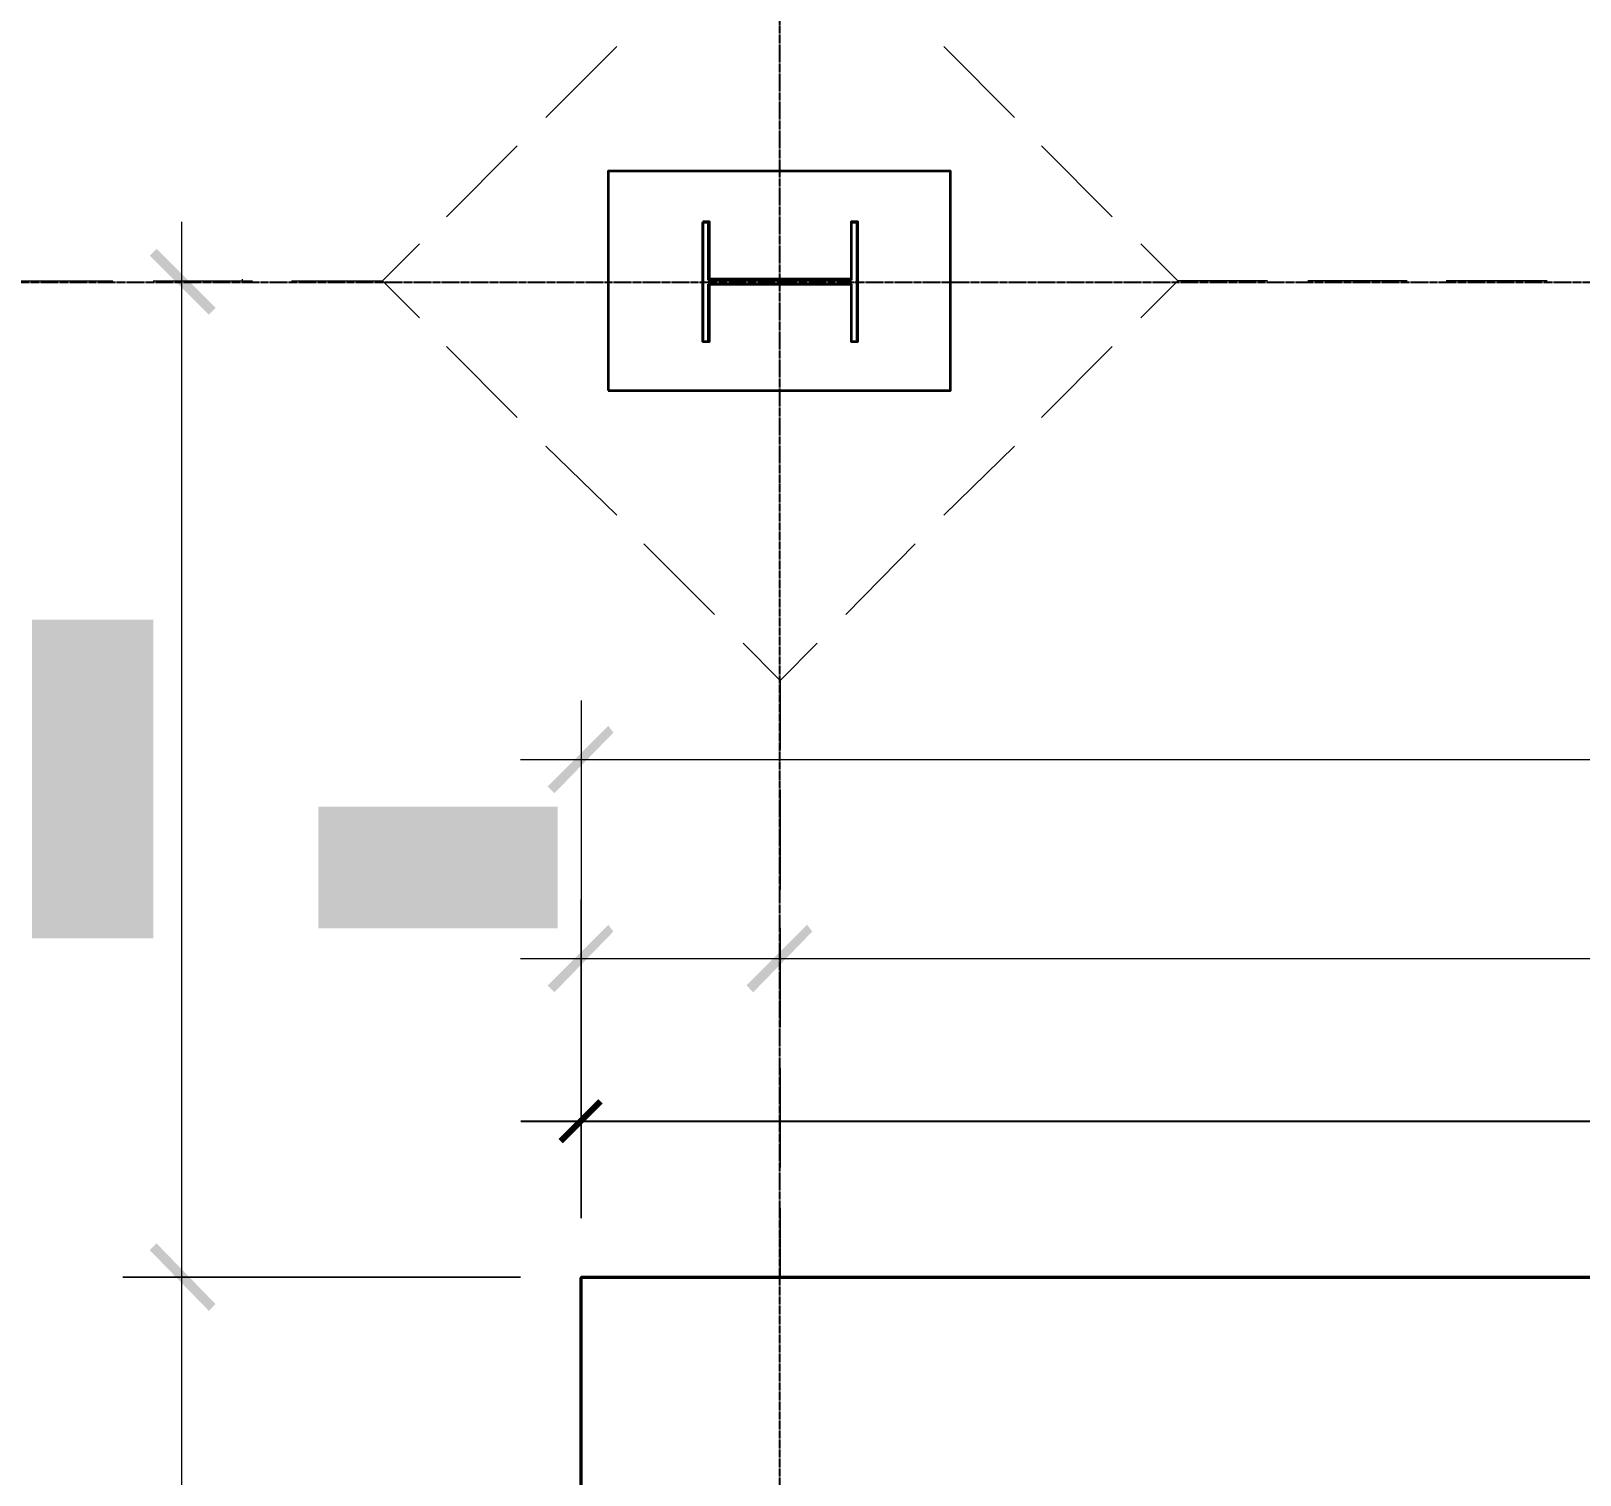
# Model space of a CAD drawing. Header units: millimetres. Extents: x -383313 to -161684, y -117025 to 99224.
# Drawn here: x -342395 to -338504, y -20578 to -16952 of the extents above; entities that cross this region are included whole.
import ezdxf

# ---------------------------------------------------------------- set-up
doc = ezdxf.new("R2010")
doc.units = ezdxf.units.MM
doc.header["$MEASUREMENT"] = 0
doc.linetypes.add('PS-GOST2.303 5', pattern=[24, 20, -1.5, 1, -1.5])
doc.layers.get('Defpoints').update_dxf_attribs({"color": 31})
for name, color, linetype in [('001__КОНСТРУКТИВ__Колонны', 14, 'Continuous'), ('001__КОНСТРУКТИВ__размеры внутр.', 7, 'Continuous'), ('PDF_Geometry', 7, 'Continuous'), ('PDF_Solid Fills', 7, 'Continuous'), ('PS_Оси', 5, 'PS-GOST2.303 5')]:
    doc.layers.add(name, color=color, linetype=linetype)
doc.styles.add('PSTUDIO', font='arial.ttf')
doc.dimstyles.new('PS_TICK', dxfattribs={"dimscale": 100, "dimtxt": 2.5, "dimasz": 1, "dimexe": 2, "dimexo": 2, "dimgap": 1, "dimtad": 1, "dimdec": 0, "dimzin": 0, "dimdsep": 46, "dimtxsty": 'PSTUDIO', "dimblk": 'ARCHTICK', "dimcen": 2, "dimdle": 1.5, "dimse1": 1, "dimse2": 1, "dimadec": 0, "dimazin": 0, "dimtfac": 1, "dimtdec": 0, "dimtix": 1, "dimtmove": 1, "dimatfit": 3, "dimldrblk": 'ARCHTICK', "dimfxl": 1, "dimtolj": 1, "dimtzin": 0, "dimarcsym": 0})

# ---------------------------------------------------------------- blocks, each defined once
blk = doc.blocks.new('_ArchTick')
at = {"color": 0, "linetype": 'ByBlock', "const_width": 0.15}
blk.add_lwpolyline([(-0.5, -0.5), (0.5, 0.5)], dxfattribs=at)
blk = doc.blocks.new('*D264')
at = {"layer": '001__КОНСТРУКТИВ__размеры внутр.', "color": 0, "lineweight": -2, "ltscale": 100, "transparency": 16777216}
blk.add_arc((-340355, -23582.1), 2419.2, 151.493, 180, dxfattribs=at)
at = {"layer": 'Defpoints', "color": 0, "ltscale": 100, "transparency": 16777216}
for p in [(-360678.8, -12544), (-342718.7, -22298.4), (-342642.4, -22794.3), (-343474.2, -23582.1), (-340514.1, -23582.1)]:
    blk.add_point(p, dxfattribs=at)
at = {"layer": '001__КОНСТРУКТИВ__размеры внутр.', "color": 0, "lineweight": -2, "ltscale": 100, "transparency": 16777216, "xscale": 100, "yscale": 100, "zscale": 100}
for p, rotation in [((-342481, -22427.5), 61.49301017023286), ((-342774.3, -23582.1), 269.9999999999997)]:
    blk.add_blockref('_ArchTick', p, dxfattribs=dict(at, rotation=rotation))
at = {"layer": '001__КОНСТРУКТИВ__размеры внутр.', "color": 0, "lineweight": 0, "ltscale": 100, "transparency": 16777216, "insert": (-342920.4, -22930.4), "char_height": 250, "attachment_point": 5, "rotation": 75.7465, "style": 'PSTUDIO'}
blk.add_mtext('\\A1;29°', dxfattribs=at)
blk = doc.blocks.new('*D278')
at = {"layer": '001__КОНСТРУКТИВ__размеры внутр.', "color": 0, "lineweight": -2, "ltscale": 100, "transparency": 16777216}
blk.add_line((-341164.1, -19689.5), (-334864.1, -19689.5), dxfattribs=at)
at = {"layer": 'Defpoints', "color": 0, "ltscale": 100, "transparency": 16777216}
for p in [(-335014.1, -19689.5), (-341014.1, -20159.4), (-335014.1, -20159.4)]:
    blk.add_point(p, dxfattribs=at)
at = {"layer": '001__КОНСТРУКТИВ__размеры внутр.', "color": 0, "lineweight": -2, "ltscale": 100, "transparency": 16777216, "xscale": 100, "yscale": 100, "zscale": 100, "rotation": 180}
blk.add_blockref('_ArchTick', (-341014.1, -19689.5), dxfattribs=at)
at = {"layer": '001__КОНСТРУКТИВ__размеры внутр.', "color": 0, "lineweight": -2, "ltscale": 100, "transparency": 16777216, "xscale": 100, "yscale": 100, "zscale": 100}
blk.add_blockref('_ArchTick', (-335014.1, -19689.5), dxfattribs=at)
at = {"layer": '001__КОНСТРУКТИВ__размеры внутр.', "color": 0, "ltscale": 100, "transparency": 16777216, "insert": (-338014.1, -19461.8), "char_height": 250, "attachment_point": 5, "style": 'PSTUDIO'}
blk.add_mtext('\\A1;6000', dxfattribs=at)
blk = doc.blocks.new('A$Cf5759c35')
at = {"layer": 'PDF_Solid Fills'}
for points in [[(16095, -270.9), (16095, -270.9), (16095, -296.3), (16099.2, -300.6), (16099.2, -304.8), (16103.4, -313.3), (16107.7, -317.5), (16107.7, -317.5), (16111.9, -321.7), (16120.4, -326), (16120.4, -270.9), (16120.4, -270.9), (16120.4, -262.5), (16120.4, -258.2), (16124.6, -249.8), (16128.8, -245.5), (16133.1, -241.3), (16141.5, -237.1), (16141.5, -237.1), (16145.8, -232.8), (16150, -232.8), (16154.2, -228.6), (16158.5, -228.6), (16162.7, -228.6), (16171.2, -224.4), (16179.6, -224.4), (16183.9, -224.4), (16192.3, -224.4), (16200.8, -224.4), (16213.5, -224.4), (16222, -224.4), (16222, -224.4), (16234.7, -224.4), (16243.1, -224.4), (16251.6, -224.4), (16260.1, -224.4), (16264.3, -224.4), (16272.8, -224.4), (16281.2, -228.6), (16285.5, -228.6), (16289.7, -228.6), (16293.9, -232.8), (16298.2, -232.8), (16302.4, -237.1), (16306.6, -237.1), (16310.9, -241.3), (16315.1, -249.8), (16319.3, -254), (16323.6, -258.2), (16323.6, -266.7), (16323.6, -270.9), (16327.8, -326), (16332, -321.7), (16336.3, -317.5), (16340.5, -313.3), (16340.5, -304.8), (16344.7, -300.6), (16344.7, -292.1), (16349, -287.9), (16349, -279.4), (16349, -270.9), (16349, -270.9), (16349, -262.5), (16349, -258.2), (16344.7, -249.8), (16344.7, -245.5), (16340.5, -237.1), (16336.3, -232.8), (16336.3, -228.6), (16332, -224.4), (16327.8, -220.1), (16323.6, -215.9), (16319.3, -211.7), (16310.9, -207.4), (16306.6, -207.4), (16298.2, -203.2), (16293.9, -199), (16289.7, -199), (16285.5, -199), (16281.2, -194.7), (16272.8, -194.7), (16268.5, -194.7), (16260.1, -194.7), (16251.6, -190.5), (16247.4, -190.5), (16238.9, -190.5), (16230.4, -190.5), (16222, -190.5), (16217.7, -190.5), (16209.3, -190.5), (16200.8, -190.5), (16192.3, -190.5), (16188.1, -190.5), (16179.6, -194.7), (16175.4, -194.7), (16166.9, -194.7), (16162.7, -194.7), (16154.2, -199), (16150, -199), (16141.5, -203.2), (16137.3, -207.4), (16128.8, -207.4), (16124.6, -211.7), (16124.6, -211.7), (16120.4, -215.9), (16116.1, -220.1), (16107.7, -224.4), (16103.4, -232.8), (16103.4, -237.1), (16099.2, -237.1), (16099.2, -245.5), (16095, -249.8), (16095, -258.2), (16095, -266.7)], [(16120.4, -326), (16124.6, -330.2), (16128.8, -334.4), (16137.3, -338.7), (16141.5, -342.9), (16150, -342.9), (16150, -347.1), (16158.5, -347.1), (16162.7, -347.1), (16171.2, -351.4), (16175.4, -351.4), (16183.9, -351.4), (16188.1, -351.4), (16196.6, -351.4), (16205, -351.4), (16213.5, -355.6), (16222, -355.6), (16226.2, -355.6), (16234.7, -355.6), (16243.1, -351.4), (16251.6, -351.4), (16260.1, -351.4), (16268.5, -351.4), (16272.8, -351.4), (16281.2, -347.1), (16285.5, -347.1), (16293.9, -342.9), (16298.2, -342.9), (16302.4, -338.7), (16310.9, -338.7), (16315.1, -334.4), (16319.3, -330.2), (16323.6, -330.2), (16327.8, -326), (16323.6, -270.9), (16323.6, -275.2), (16323.6, -279.4), (16319.3, -287.9), (16319.3, -292.1), (16315.1, -296.3), (16310.9, -304.8), (16302.4, -309), (16302.4, -309), (16298.2, -309), (16293.9, -313.3), (16289.7, -313.3), (16285.5, -317.5), (16277, -317.5), (16272.8, -317.5), (16264.3, -321.7), (16255.8, -321.7), (16247.4, -321.7), (16238.9, -321.7), (16230.4, -321.7), (16222, -321.7), (16213.5, -321.7), (16205, -321.7), (16196.6, -321.7), (16188.1, -321.7), (16179.6, -321.7), (16175.4, -317.5), (16166.9, -317.5), (16162.7, -317.5), (16154.2, -313.3), (16150, -313.3), (16145.8, -309), (16141.5, -309), (16137.3, -304.8), (16133.1, -300.6), (16128.8, -296.3), (16124.6, -292.1), (16120.4, -287.9), (16120.4, -279.4), (16120.4, -270.9)], [(16095, -465.7), (16095, -465.7), (16095, -491.1), (16099.2, -495.3), (16099.2, -499.5), (16103.4, -508), (16107.7, -512.2), (16107.7, -512.2), (16111.9, -516.5), (16120.4, -520.7), (16120.4, -465.7), (16120.4, -465.7), (16120.4, -457.2), (16120.4, -453), (16124.6, -444.5), (16128.8, -440.3), (16133.1, -436), (16141.5, -431.8), (16141.5, -431.8), (16145.8, -427.6), (16150, -427.6), (16154.2, -423.3), (16158.5, -423.3), (16162.7, -423.3), (16171.2, -419.1), (16179.6, -419.1), (16183.9, -419.1), (16192.3, -419.1), (16200.8, -419.1), (16213.5, -419.1), (16222, -419.1), (16222, -419.1), (16234.7, -419.1), (16243.1, -419.1), (16251.6, -419.1), (16260.1, -419.1), (16264.3, -419.1), (16272.8, -419.1), (16281.2, -423.3), (16285.5, -423.3), (16289.7, -423.3), (16293.9, -427.6), (16298.2, -427.6), (16302.4, -431.8), (16306.6, -431.8), (16310.9, -436), (16315.1, -444.5), (16319.3, -448.7), (16323.6, -453), (16323.6, -461.4), (16323.6, -465.7), (16327.8, -520.7), (16332, -516.5), (16336.3, -512.2), (16340.5, -508), (16340.5, -499.5), (16344.7, -495.3), (16344.7, -486.8), (16349, -482.6), (16349, -474.1), (16349, -465.7), (16349, -465.7), (16349, -457.2), (16349, -453), (16344.7, -444.5), (16344.7, -440.3), (16340.5, -431.8), (16336.3, -427.6), (16336.3, -423.3), (16332, -419.1), (16327.8, -414.9), (16323.6, -410.6), (16319.3, -406.4), (16310.9, -402.2), (16306.6, -402.2), (16298.2, -397.9), (16293.9, -393.7), (16289.7, -393.7), (16285.5, -393.7), (16281.2, -389.5), (16272.8, -389.5), (16268.5, -389.5), (16260.1, -389.5), (16251.6, -385.2), (16247.4, -385.2), (16238.9, -385.2), (16230.4, -385.2), (16222, -385.2), (16217.7, -385.2), (16209.3, -385.2), (16200.8, -385.2), (16192.3, -385.2), (16188.1, -385.2), (16179.6, -389.5), (16175.4, -389.5), (16166.9, -389.5), (16162.7, -389.5), (16154.2, -393.7), (16150, -393.7), (16141.5, -397.9), (16137.3, -402.2), (16128.8, -402.2), (16124.6, -406.4), (16124.6, -406.4), (16120.4, -410.6), (16116.1, -414.9), (16107.7, -419.1), (16103.4, -427.6), (16103.4, -431.8), (16099.2, -431.8), (16099.2, -440.3), (16095, -444.5), (16095, -453), (16095, -461.4)], [(16120.4, -520.7), (16124.6, -524.9), (16128.8, -529.2), (16137.3, -533.4), (16141.5, -537.6), (16150, -537.6), (16150, -541.9), (16158.5, -541.9), (16162.7, -541.9), (16171.2, -546.1), (16175.4, -546.1), (16183.9, -546.1), (16188.1, -546.1), (16196.6, -546.1), (16205, -546.1), (16213.5, -550.3), (16222, -550.3), (16226.2, -550.3), (16234.7, -550.3), (16243.1, -546.1), (16251.6, -546.1), (16260.1, -546.1), (16268.5, -546.1), (16272.8, -546.1), (16281.2, -541.9), (16285.5, -541.9), (16293.9, -537.6), (16298.2, -537.6), (16302.4, -533.4), (16310.9, -533.4), (16315.1, -529.2), (16319.3, -524.9), (16323.6, -524.9), (16327.8, -520.7), (16323.6, -465.7), (16323.6, -469.9), (16323.6, -474.1), (16319.3, -482.6), (16319.3, -486.8), (16315.1, -491.1), (16310.9, -499.5), (16302.4, -503.8), (16302.4, -503.8), (16298.2, -503.8), (16293.9, -508), (16289.7, -508), (16285.5, -512.2), (16277, -512.2), (16272.8, -512.2), (16264.3, -516.5), (16255.8, -516.5), (16247.4, -516.5), (16238.9, -516.5), (16230.4, -516.5), (16222, -516.5), (16213.5, -516.5), (16205, -516.5), (16196.6, -516.5), (16188.1, -516.5), (16179.6, -516.5), (16175.4, -512.2), (16166.9, -512.2), (16162.7, -512.2), (16154.2, -508), (16150, -508), (16145.8, -503.8), (16141.5, -503.8), (16137.3, -499.5), (16133.1, -495.3), (16128.8, -491.1), (16124.6, -486.8), (16120.4, -482.6), (16120.4, -474.1), (16120.4, -465.7)], [(16200.8, -601.1), (16205, -664.6), (16205, -656.2), (16209.3, -647.7), (16209.3, -639.2), (16213.5, -635), (16217.7, -630.8), (16222, -626.5), (16226.2, -622.3), (16230.4, -618.1), (16234.7, -613.8), (16243.1, -613.8), (16247.4, -609.6), (16255.8, -609.6), (16264.3, -609.6), (16264.3, -609.6), (16268.5, -609.6), (16277, -609.6), (16285.5, -613.8), (16289.7, -613.8), (16298.2, -618.1), (16302.4, -622.3), (16306.6, -626.5), (16306.6, -626.5), (16315.1, -630.8), (16315.1, -639.2), (16319.3, -643.5), (16323.6, -647.7), (16323.6, -656.2), (16323.6, -664.6), (16323.6, -601.1), (16319.3, -596.9), (16319.3, -596.9), (16310.9, -592.7), (16306.6, -588.4), (16302.4, -584.2), (16293.9, -584.2), (16289.7, -580), (16281.2, -580), (16272.8, -580), (16268.5, -575.7), (16260.1, -575.7), (16255.8, -575.7), (16251.6, -580), (16243.1, -580), (16234.7, -580), (16230.4, -584.2), (16222, -584.2), (16217.7, -588.4), (16213.5, -592.7), (16205, -596.9)], [(16099.2, -588.4), (16099.2, -715.4), (16226.2, -736.6), (16230.4, -707), (16226.2, -707), (16222, -702.7), (16217.7, -694.3), (16213.5, -690), (16213.5, -690), (16209.3, -685.8), (16209.3, -677.3), (16205, -668.9), (16205, -664.6), (16200.8, -601.1), (16200.8, -601.1), (16196.6, -605.4), (16196.6, -702.7), (16128.8, -690), (16128.8, -588.4)], [(16179.6, -656.2), (16179.6, -656.2), (16179.6, -668.9), (16183.9, -677.3), (16183.9, -685.8), (16188.1, -690), (16192.3, -694.3), (16196.6, -702.7), (16196.6, -605.4), (16192.3, -609.6), (16188.1, -618.1), (16183.9, -622.3), (16183.9, -626.5), (16179.6, -635), (16179.6, -639.2), (16179.6, -647.7)], [(16277, -711.2), (16281.2, -745.1), (16281.2, -740.8), (16298.2, -740.8), (16302.4, -736.6), (16310.9, -736.6), (16315.1, -732.4), (16319.3, -728.1), (16323.6, -723.9), (16327.8, -719.7), (16332, -715.4), (16336.3, -711.2), (16340.5, -702.7), (16344.7, -698.5), (16344.7, -690), (16344.7, -685.8), (16349, -677.3), (16349, -668.9), (16349, -664.6), (16349, -660.4), (16349, -656.2), (16349, -647.7), (16344.7, -639.2), (16344.7, -635), (16340.5, -626.5), (16340.5, -622.3), (16336.3, -618.1), (16332, -609.6), (16327.8, -605.4), (16323.6, -601.1), (16323.6, -664.6), (16323.6, -664.6), (16323.6, -668.9), (16323.6, -677.3), (16319.3, -681.6), (16315.1, -690), (16310.9, -694.3), (16306.6, -698.5), (16302.4, -702.7), (16298.2, -702.7), (16289.7, -707), (16285.5, -711.2)], [(17094, -660.4), (17094, -660.4), (17068.6, -660.4), (17064.4, -664.6), (17060.2, -664.6), (17051.7, -668.9), (17047.5, -673.1), (17047.5, -673.1), (17043.2, -677.3), (17039, -685.8), (17094, -685.8), (17094, -685.8), (17102.5, -685.8), (17106.7, -685.8), (17115.2, -690), (17119.4, -694.3), (17123.7, -698.5), (17127.9, -707), (17127.9, -707), (17132.1, -711.2), (17132.1, -715.4), (17136.4, -719.7), (17136.4, -723.9), (17136.4, -728.1), (17140.6, -736.6), (17140.6, -745.1), (17140.6, -749.3), (17140.6, -757.8), (17140.6, -766.2), (17140.6, -778.9), (17140.6, -787.4), (17140.6, -787.4), (17140.6, -800.1), (17140.6, -808.6), (17140.6, -817), (17140.6, -825.5), (17140.6, -829.7), (17140.6, -838.2), (17136.4, -846.7), (17136.4, -850.9), (17136.4, -855.1), (17132.1, -859.4), (17132.1, -863.6), (17127.9, -867.8), (17127.9, -872.1), (17123.7, -876.3), (17115.2, -880.5), (17111, -884.8), (17106.7, -889), (17098.3, -889), (17094, -889), (17039, -893.2), (17043.2, -897.5), (17047.5, -901.7), (17051.7, -905.9), (17060.2, -905.9), (17064.4, -910.2), (17072.9, -910.2), (17077.1, -914.4), (17085.6, -914.4), (17094, -914.4), (17094, -914.4), (17102.5, -914.4), (17106.7, -914.4), (17115.2, -910.2), (17119.4, -910.2), (17127.9, -905.9), (17132.1, -901.7), (17136.4, -901.7), (17140.6, -897.5), (17144.8, -893.2), (17149.1, -889), (17153.3, -884.8), (17157.5, -876.3), (17157.5, -872.1), (17161.8, -863.6), (17166, -859.4), (17166, -855.1), (17166, -850.9), (17170.2, -846.7), (17170.2, -838.2), (17170.2, -834), (17170.2, -825.5), (17174.5, -817), (17174.5, -812.8), (17174.5, -804.3), (17174.5, -795.9), (17174.5, -787.4), (17174.5, -783.2), (17174.5, -774.7), (17174.5, -766.2), (17174.5, -757.8), (17174.5, -753.5), (17170.2, -745.1), (17170.2, -740.8), (17170.2, -732.4), (17170.2, -728.1), (17166, -719.7), (17166, -715.4), (17161.8, -707), (17157.5, -702.7), (17157.5, -694.3), (17153.3, -690), (17153.3, -690), (17149.1, -685.8), (17144.8, -681.6), (17140.6, -673.1), (17132.1, -668.9), (17127.9, -668.9), (17127.9, -664.6), (17119.4, -664.6), (17115.2, -660.4), (17106.7, -660.4), (17098.3, -660.4)], [(17288.8, -660.4), (17288.8, -660.4), (17263.4, -660.4), (17259.1, -664.6), (17254.9, -664.6), (17246.4, -668.9), (17242.2, -673.1), (17242.2, -673.1), (17238, -677.3), (17233.7, -685.8), (17288.8, -685.8), (17288.8, -685.8), (17297.2, -685.8), (17301.5, -685.8), (17309.9, -690), (17314.2, -694.3), (17318.4, -698.5), (17322.6, -707), (17322.6, -707), (17326.9, -711.2), (17326.9, -715.4), (17331.1, -719.7), (17331.1, -723.9), (17331.1, -728.1), (17335.3, -736.6), (17335.3, -745.1), (17335.3, -749.3), (17335.3, -757.8), (17335.3, -766.2), (17335.3, -778.9), (17335.3, -787.4), (17335.3, -787.4), (17335.3, -800.1), (17335.3, -808.6), (17335.3, -817), (17335.3, -825.5), (17335.3, -829.7), (17335.3, -838.2), (17331.1, -846.7), (17331.1, -850.9), (17331.1, -855.1), (17326.9, -859.4), (17326.9, -863.6), (17322.6, -867.8), (17322.6, -872.1), (17318.4, -876.3), (17309.9, -880.5), (17305.7, -884.8), (17301.5, -889), (17293, -889), (17288.8, -889), (17233.7, -893.2), (17238, -897.5), (17242.2, -901.7), (17246.4, -905.9), (17254.9, -905.9), (17259.1, -910.2), (17267.6, -910.2), (17271.8, -914.4), (17280.3, -914.4), (17288.8, -914.4), (17288.8, -914.4), (17297.2, -914.4), (17301.5, -914.4), (17309.9, -910.2), (17314.2, -910.2), (17322.6, -905.9), (17326.9, -901.7), (17331.1, -901.7), (17335.3, -897.5), (17339.6, -893.2), (17343.8, -889), (17348, -884.8), (17352.3, -876.3), (17352.3, -872.1), (17356.5, -863.6), (17360.7, -859.4), (17360.7, -855.1), (17360.7, -850.9), (17365, -846.7), (17365, -838.2), (17365, -834), (17365, -825.5), (17369.2, -817), (17369.2, -812.8), (17369.2, -804.3), (17369.2, -795.9), (17369.2, -787.4), (17369.2, -783.2), (17369.2, -774.7), (17369.2, -766.2), (17369.2, -757.8), (17369.2, -753.5), (17365, -745.1), (17365, -740.8), (17365, -732.4), (17365, -728.1), (17360.7, -719.7), (17360.7, -715.4), (17356.5, -707), (17352.3, -702.7), (17352.3, -694.3), (17348, -690), (17348, -690), (17343.8, -685.8), (17339.6, -681.6), (17335.3, -673.1), (17326.9, -668.9), (17322.6, -668.9), (17322.6, -664.6), (17314.2, -664.6), (17309.9, -660.4), (17301.5, -660.4), (17293, -660.4)], [(16971.3, -664.6), (16844.3, -664.6), (16823.1, -791.6), (16852.7, -795.9), (16852.7, -791.6), (16857, -787.4), (16865.4, -783.2), (16869.7, -778.9), (16869.7, -778.9), (16873.9, -774.7), (16882.4, -774.7), (16890.8, -770.5), (16895.1, -770.5), (16958.6, -766.2), (16958.6, -766.2), (16954.3, -762), (16857, -762), (16869.7, -694.3), (16971.3, -694.3)], [(17039, -685.8), (17034.8, -690), (17030.5, -694.3), (17026.3, -702.7), (17022.1, -707), (17022.1, -715.4), (17017.8, -715.4), (17017.8, -723.9), (17017.8, -728.1), (17013.6, -736.6), (17013.6, -740.8), (17013.6, -749.3), (17013.6, -753.5), (17013.6, -762), (17013.6, -770.5), (17009.4, -778.9), (17009.4, -787.4), (17009.4, -791.6), (17009.4, -800.1), (17013.6, -808.6), (17013.6, -817), (17013.6, -825.5), (17013.6, -834), (17013.6, -838.2), (17017.8, -846.7), (17017.8, -850.9), (17022.1, -859.4), (17022.1, -863.6), (17026.3, -867.8), (17026.3, -876.3), (17030.5, -880.5), (17034.8, -884.8), (17034.8, -889), (17039, -893.2), (17094, -889), (17089.8, -889), (17085.6, -889), (17077.1, -884.8), (17072.9, -884.8), (17068.6, -880.5), (17060.2, -876.3), (17055.9, -867.8), (17055.9, -867.8), (17055.9, -863.6), (17051.7, -859.4), (17051.7, -855.1), (17047.5, -850.9), (17047.5, -842.4), (17047.5, -838.2), (17043.2, -829.7), (17043.2, -821.3), (17043.2, -812.8), (17043.2, -804.3), (17043.2, -795.9), (17043.2, -787.4), (17043.2, -778.9), (17043.2, -770.5), (17043.2, -762), (17043.2, -753.5), (17043.2, -745.1), (17047.5, -740.8), (17047.5, -732.4), (17047.5, -728.1), (17051.7, -719.7), (17051.7, -715.4), (17055.9, -711.2), (17055.9, -707), (17060.2, -702.7), (17064.4, -698.5), (17068.6, -694.3), (17072.9, -690), (17077.1, -685.8), (17085.6, -685.8), (17094, -685.8)], [(17233.7, -685.8), (17229.5, -690), (17225.3, -694.3), (17221, -702.7), (17216.8, -707), (17216.8, -715.4), (17212.6, -715.4), (17212.6, -723.9), (17212.6, -728.1), (17208.3, -736.6), (17208.3, -740.8), (17208.3, -749.3), (17208.3, -753.5), (17208.3, -762), (17208.3, -770.5), (17204.1, -778.9), (17204.1, -787.4), (17204.1, -791.6), (17204.1, -800.1), (17208.3, -808.6), (17208.3, -817), (17208.3, -825.5), (17208.3, -834), (17208.3, -838.2), (17212.6, -846.7), (17212.6, -850.9), (17216.8, -859.4), (17216.8, -863.6), (17221, -867.8), (17221, -876.3), (17225.3, -880.5), (17229.5, -884.8), (17229.5, -889), (17233.7, -893.2), (17288.8, -889), (17284.5, -889), (17280.3, -889), (17271.8, -884.8), (17267.6, -884.8), (17263.4, -880.5), (17254.9, -876.3), (17250.7, -867.8), (17250.7, -867.8), (17250.7, -863.6), (17246.4, -859.4), (17246.4, -855.1), (17242.2, -850.9), (17242.2, -842.4), (17242.2, -838.2), (17238, -829.7), (17238, -821.3), (17238, -812.8), (17238, -804.3), (17238, -795.9), (17238, -787.4), (17238, -778.9), (17238, -770.5), (17238, -762), (17238, -753.5), (17238, -745.1), (17242.2, -740.8), (17242.2, -732.4), (17242.2, -728.1), (17246.4, -719.7), (17246.4, -715.4), (17250.7, -711.2), (17250.7, -707), (17254.9, -702.7), (17259.1, -698.5), (17263.4, -694.3), (17267.6, -690), (17271.8, -685.8), (17280.3, -685.8), (17288.8, -685.8)], [(16120.4, -791.6), (16120.4, -855.1), (16120.4, -838.2), (16124.6, -834), (16128.8, -825.5), (16133.1, -821.3), (16133.1, -821.3), (16137.3, -817), (16141.5, -812.8), (16150, -808.6), (16154.2, -808.6), (16162.7, -808.6), (16166.9, -808.6), (16175.4, -808.6), (16179.6, -812.8), (16188.1, -812.8), (16192.3, -817), (16200.8, -821.3), (16200.8, -825.5), (16205, -829.7), (16209.3, -834), (16213.5, -838.2), (16222, -842.4), (16226.2, -846.7), (16230.4, -850.9), (16234.7, -859.4), (16238.9, -863.6), (16247.4, -872.1), (16251.6, -876.3), (16255.8, -884.8), (16264.3, -889), (16268.5, -897.5), (16272.8, -901.7), (16277, -905.9), (16281.2, -910.2), (16285.5, -914.4), (16289.7, -918.6), (16293.9, -922.9), (16298.2, -927.1), (16306.6, -931.3), (16310.9, -931.3), (16319.3, -935.6), (16323.6, -939.8), (16323.6, -939.8), (16332, -939.8), (16336.3, -939.8), (16344.7, -944), (16344.7, -774.7), (16315.1, -774.7), (16315.1, -897.5), (16315.1, -897.5), (16310.9, -897.5), (16302.4, -893.2), (16298.2, -884.8), (16298.2, -884.8), (16293.9, -880.5), (16289.7, -876.3), (16285.5, -872.1), (16281.2, -863.6), (16272.8, -859.4), (16268.5, -850.9), (16264.3, -850.9), (16260.1, -842.4), (16255.8, -834), (16247.4, -829.7), (16243.1, -825.5), (16238.9, -821.3), (16234.7, -812.8), (16230.4, -808.6), (16226.2, -808.6), (16222, -804.3), (16222, -800.1), (16213.5, -795.9), (16209.3, -791.6), (16205, -787.4), (16196.6, -787.4), (16192.3, -783.2), (16188.1, -783.2), (16183.9, -778.9), (16175.4, -778.9), (16171.2, -778.9), (16162.7, -778.9), (16162.7, -778.9), (16154.2, -778.9), (16150, -778.9), (16141.5, -778.9), (16137.3, -783.2), (16128.8, -787.4), (16124.6, -787.4)], [(16903.5, -745.1), (16903.5, -745.1), (16890.8, -745.1), (16882.4, -749.3), (16873.9, -749.3), (16869.7, -753.5), (16865.4, -757.8), (16857, -762), (16954.3, -762), (16950.1, -757.8), (16941.6, -753.5), (16937.4, -749.3), (16933.2, -749.3), (16924.7, -745.1), (16920.5, -745.1), (16912, -745.1)], [(16958.6, -766.2), (16895.1, -770.5), (16903.5, -770.5), (16912, -774.7), (16920.5, -774.7), (16924.7, -778.9), (16928.9, -783.2), (16933.2, -787.4), (16937.4, -791.6), (16941.6, -795.9), (16945.9, -800.1), (16945.9, -808.6), (16950.1, -812.8), (16950.1, -821.3), (16950.1, -829.7), (16950.1, -829.7), (16950.1, -834), (16950.1, -842.4), (16945.9, -850.9), (16945.9, -855.1), (16941.6, -863.6), (16937.4, -867.8), (16933.2, -872.1), (16933.2, -872.1), (16928.9, -880.5), (16920.5, -880.5), (16916.2, -884.8), (16912, -889), (16903.5, -889), (16895.1, -889), (16958.6, -889), (16962.8, -884.8), (16962.8, -884.8), (16967, -876.3), (16971.3, -872.1), (16975.5, -867.8), (16975.5, -859.4), (16979.7, -855.1), (16979.7, -846.7), (16979.7, -838.2), (16984, -834), (16984, -825.5), (16984, -821.3), (16979.7, -817), (16979.7, -808.6), (16979.7, -800.1), (16975.5, -795.9), (16975.5, -787.4), (16971.3, -783.2), (16967, -778.9), (16962.8, -770.5)], [(16095, -855.1), (16095, -876.3), (16099.2, -884.8), (16099.2, -889), (16103.4, -897.5), (16103.4, -901.7), (16107.7, -905.9), (16111.9, -910.2), (16116.1, -914.4), (16120.4, -918.6), (16124.6, -922.9), (16133.1, -927.1), (16137.3, -931.3), (16145.8, -931.3), (16150, -935.6), (16158.5, -935.6), (16166.9, -935.6), (16171.2, -905.9), (16162.7, -905.9), (16154.2, -901.7), (16150, -901.7), (16141.5, -897.5), (16137.3, -893.2), (16133.1, -889), (16128.8, -889), (16124.6, -880.5), (16124.6, -876.3), (16120.4, -872.1), (16120.4, -863.6), (16120.4, -855.1), (16120.4, -791.6), (16111.9, -800.1), (16111.9, -800.1), (16107.7, -804.3), (16107.7, -808.6), (16103.4, -812.8), (16099.2, -821.3), (16099.2, -825.5), (16095, -834), (16095, -838.2), (16095, -846.7)], [(16848.5, -842.4), (16814.6, -846.7), (16818.9, -846.7), (16818.9, -863.6), (16823.1, -867.8), (16823.1, -876.3), (16827.3, -880.5), (16831.6, -884.8), (16835.8, -889), (16840, -893.2), (16844.3, -897.5), (16848.5, -901.7), (16857, -905.9), (16861.2, -910.2), (16869.7, -910.2), (16873.9, -910.2), (16882.4, -914.4), (16890.8, -914.4), (16895.1, -914.4), (16899.3, -914.4), (16903.5, -914.4), (16912, -914.4), (16920.5, -910.2), (16924.7, -910.2), (16933.2, -905.9), (16937.4, -905.9), (16941.6, -901.7), (16950.1, -897.5), (16954.3, -893.2), (16958.6, -889), (16895.1, -889), (16895.1, -889), (16890.8, -889), (16882.4, -889), (16878.1, -884.8), (16869.7, -880.5), (16865.4, -876.3), (16861.2, -872.1), (16857, -867.8), (16857, -863.6), (16852.7, -855.1), (16848.5, -850.9)]]:
    blk.add_hatch(color=8, dxfattribs=at).paths.add_polyline_path(points)
at = {"layer": 'PDF_Geometry', "color": 8, "lineweight": 13}
for points in [[(17538.5, 1274.2), (17360.7, 1096.4)], [(18537.6, 1096.4), (18359.8, 1274.2)], [(17288.8, 1024.5), (17111, 846.7)], [(18783.1, 846.7), (18605.3, 1024.5)], [(16446.3, -1964.3), (16446.3, 834)], [(17043.2, 778.9), (16950.1, 685.8), (17043.2, 592.7)], [(18855.1, 592.7), (18948.2, 685.8), (18855.1, 778.9)], [(16023, 685.8), (16272.8, 685.8)], [(16374.4, 685.8), (16624.1, 685.8)], [(16598.7, 685.8), (16598.7, 690)], [(16721.5, 685.8), (16950.1, 685.8)], [(19172.6, 685.8), (18948.2, 685.8)], [(19524, 685.8), (19274.2, 685.8)], [(19875.3, 685.8), (19621.3, 685.8)], [(17111, 520.7), (17288.8, 342.9)], [(18605.3, 342.9), (18783.1, 520.7)], [(17360.7, 270.9), (17538.5, 97.4)], [(18359.8, 97.4), (18537.6, 270.9)], [(17606.3, 25.4), (17784.1, -152.4)], [(18114.3, -152.4), (18287.8, 25.4)], [(17856, -224.4), (17949.2, -317.5), (18042.3, -224.4)], [(17949.2, -317.5), (17949.2, -491.1)], [(17449.6, -368.3), (17449.6, -1667.9), (17449.6, -867.8)], [(17297.2, -516.5), (23596.4, -516.5)], [(17949.2, -592.7), (17949.2, -842.4)], [(17949.2, -939.8), (17949.2, -1189.6)], [(17297.2, -1016), (18097.3, -1016)], [(17796.8, -1016), (23096.9, -1016)], [(17949.2, -1291.2), (17949.2, -1540.9)], [(16446.3, -4965.7), (16446.3, -1667.9)], [(17949.2, -1642.5), (17949.2, -1816.1)]]:
    blk.add_lwpolyline(points, dxfattribs=at)
at = {"layer": 'PDF_Geometry', "color": 8, "lineweight": 35}
for points in [[(17517.4, 410.6), (18376.7, 410.6), (18376.7, 961), (17517.4, 961)], [(17754.4, 834), (17754.4, 533.4), (17771.4, 533.4), (17771.4, 677.3), (18127, 677.3), (18127, 533.4), (18143.9, 533.4), (18143.9, 834), (18127, 834), (18127, 690), (17771.4, 690), (17771.4, 834)], [(17449.6, -4817.5), (23448.3, -4817.5), (23448.3, -1816.1), (17449.6, -1816.1)]]:
    blk.add_lwpolyline(points, close=True, dxfattribs=at)
at = {"layer": 'PDF_Geometry', "color": 8, "lineweight": 13}
blk.add_lwpolyline([(16298.2, -1816.1), (17297.2, -1816.1)], close=True, dxfattribs=at)
at = {"layer": 'PDF_Solid Fills', "color": 8, "lineweight": 13}
for points in [[(16531, 618.1), (16365.9, 749.3), (16382.8, 766.2)], [(16514.1, 601.1), (16531, 618.1), (16365.9, 749.3)], [(16069.6, -965.2), (16374.4, -965.2), (16069.6, -165.1)], [(16374.4, -965.2), (16069.6, -165.1), (16374.4, -165.1)], [(17517.4, -431.8), (17381.9, -601.1), (17365, -584.2)], [(17530.1, -448.7), (17517.4, -431.8), (17381.9, -601.1)], [(16789.2, -635), (16789.2, -939.8), (17390.4, -635)], [(16789.2, -939.8), (17390.4, -635), (17390.4, -939.8)], [(17517.4, -931.3), (17381.9, -1100.7), (17365, -1083.7)], [(17530.1, -948.3), (17517.4, -931.3), (17381.9, -1100.7)], [(17864.5, -1083.7), (17881.4, -1100.7), (18016.9, -931.3)], [(18016.9, -931.3), (17881.4, -1100.7), (17864.5, -1083.7)], [(17881.4, -1100.7), (18016.9, -931.3), (18029.6, -948.3)], [(18029.6, -948.3), (18016.9, -931.3), (17881.4, -1100.7)], [(16531, -1883.8), (16365.9, -1748.4), (16382.8, -1731.4)], [(16382.8, -1731.4), (16365.9, -1748.4), (16531, -1883.8)], [(16514.1, -1900.8), (16531, -1883.8), (16365.9, -1748.4)], [(16365.9, -1748.4), (16531, -1883.8), (16514.1, -1900.8)]]:
    blk.add_solid(points, dxfattribs=at)

msp = doc.modelspace()

# ---------------------------------------------------------------- linework, layer by layer
at = {"lineweight": 30, "ltscale": 100}
msp.add_lwpolyline([(-341014.05882, -23082.3977), (-335014.05882, -23082.3977), (-335014.05882, -20082.3977), (-341014.05882, -20082.3977)], close=True, dxfattribs=at)
at = {"layer": '001__КОНСТРУКТИВ__Колонны', "linetype": 'Continuous', "lineweight": 30}
for p, q in [((-340708.05882, -17732.3977), (-340708.05882, -17432.3977)), ((-340708.05882, -17432.3977), (-340694.05882, -17432.3977)), ((-340694.05882, -17432.3977), (-340694.05882, -17577.0977)), ((-340334.05882, -17577.0977), (-340334.05882, -17432.3977)), ((-340334.05882, -17432.3977), (-340320.05882, -17432.3977)), ((-340320.05882, -17432.3977), (-340320.05882, -17732.3977)), ((-340694.05882, -17577.0977), (-340334.05882, -17577.0977)), ((-340334.05882, -17587.6977), (-340694.05882, -17587.6977)), ((-340694.05882, -17587.6977), (-340694.05882, -17732.3977)), ((-340334.05882, -17732.3977), (-340334.05882, -17587.6977)), ((-340694.05882, -17732.3977), (-340708.05882, -17732.3977)), ((-340320.05882, -17732.3977), (-340334.05882, -17732.3977))]:
    msp.add_line(p, q, dxfattribs=at)
at = {"layer": 'PS_Оси'}
for points in [[(-340514.05882, -24012.91133), (-340514.05882, -23582.0977), (-340514.05882, -17582.0977), (-340514.05882, -11582.0977), (-340514.05882, -5582.0977), (-340514.05882, -582.3977), (-340514.05882, 2825.4576)], [(-355322.62659, -17582.0977), (-355014.05882, -17582.0977), (-350514.05882, -17582.0977), (-345514.05882, -17582.0977), (-340514.05882, -17582.0977), (-335514.05882, -17582.0977), (-330514.05882, -17582.0977), (-325514.05882, -17582.0977), (-320514.05882, -17582.0977), (-316483.98892, -17582.0977)]]:
    msp.add_lwpolyline(points, dxfattribs=at)

# ---------------------------------------------------------------- block references
at = {"ltscale": 100}
msp.add_blockref('A$Cf5759c35', (-358461.97282, -18264.93104), dxfattribs=at)

# ---------------------------------------------------------------- dimensions: what is measured, and where the dimension line sits
at = {"layer": '001__КОНСТРУКТИВ__размеры внутр.', "lineweight": 0, "ltscale": 100}
dim = msp.add_angular_dim_2l(base=(-342642.40087, -22794.29036), line1=((-342718.66763, -22298.38279), (-360678.77735, -12544.00169)), line2=((-343474.22675, -23582.0977), (-340514.05882, -23582.0977)), dimstyle='PS_TICK', dxfattribs=at)
dim.commit()
dim.dimension.update_dxf_attribs({"geometry": '*D264', "text_midpoint": (-342920.42943, -22930.40687)})
at = {"layer": '001__КОНСТРУКТИВ__размеры внутр.', "ltscale": 100}
dim = msp.add_linear_dim(base=(-335014.05882, -19689.45126), p1=(-341014.05882, -20159.3977), p2=(-335014.05882, -20159.3977), dimstyle='PS_TICK', dxfattribs=at)
dim.commit()
dim.dimension.update_dxf_attribs({"geometry": '*D278', "text_midpoint": (-338014.05882, -19461.80801)})

doc.saveas('drawing.dxf')
